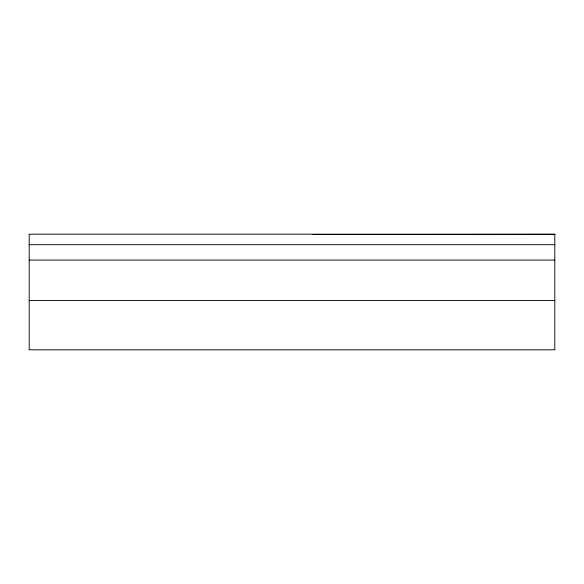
<?xml version="1.0" encoding="UTF-8"?>
<svg xmlns="http://www.w3.org/2000/svg" width="584" height="584" viewBox="0 0 584 584"><rect width="100%" height="100%" fill="white"/><g stroke="black" fill="none" stroke-linecap="round" stroke-linejoin="round"><path stroke-width="0.88" d="M554.8 234.381L313.024 234.491M29.2 244.696L554.8 244.696M29.2 260.092L554.8 260.092M29.2 300.556L554.8 300.556M554.8 234.184L29.2 234.184L29.2 349.816L554.8 349.816L554.8 234.184"/></g></svg>
